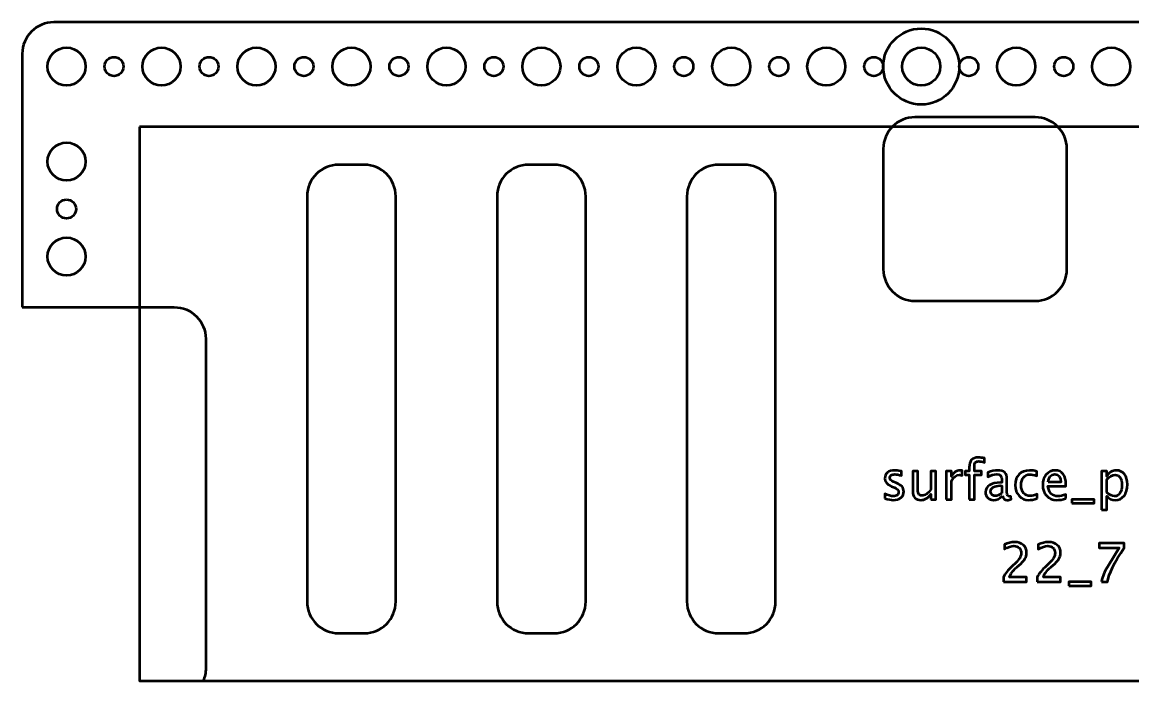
# Model space of a CAD drawing. Header units: centimetres. Extents: x -69 to 69, y -115 to 104.
# Drawn here: x 35.05 to 52.59, y 55.3 to 65.7 of the extents above; entities that cross this region are included whole.
import ezdxf

# ---------------------------------------------------------------- set-up
doc = ezdxf.new("R2010")
doc.units = ezdxf.units.CM
doc.header["$MEASUREMENT"] = 0
doc.layers.add('Layer 1', color=7, linetype='Continuous')

msp = doc.modelspace()

# ---------------------------------------------------------------- linework, layer by layer
at = {"layer": 'Layer 1', "color": 4, "lineweight": 53}
msp.add_ellipse((49.25001, 64.99999), major_axis=(0, 0.60001), ratio=1, dxfattribs=at)
at = {"layer": 'Layer 1', "lineweight": 53}
for centre, major_axis in [((35.75001, 64.99999), (0, 0.30001)), ((37.25001, 64.99999), (0, 0.30001)), ((38.75001, 64.99999), (0, 0.30001)), ((40.25001, 64.99999), (0, 0.30001)), ((41.75001, 64.99999), (0, 0.30001)), ((43.25001, 64.99999), (0, 0.30001)), ((44.75001, 64.99999), (0, 0.30001)), ((46.25001, 64.99999), (0, 0.30001)), ((47.75001, 64.99999), (0, 0.30001)), ((49.25001, 64.99999), (0, 0.30001)), ((50.75001, 64.99999), (0, 0.30001)), ((52.25001, 64.99999), (0, 0.30001)), ((36.5, 65), (0, 0.15)), ((38, 65), (0, 0.15)), ((39.5, 65), (0, 0.15)), ((41, 65), (0, 0.15)), ((42.5, 65), (0, 0.15)), ((44, 65), (0, 0.15)), ((45.5, 65), (0, 0.15)), ((47, 65), (0, 0.15)), ((48.5, 65), (0, 0.15)), ((50, 65), (0, 0.15)), ((51.5, 65), (0, 0.15)), ((35.75001, 63.49999), (0, 0.30001)), ((35.75, 62.75), (0, 0.15)), ((35.75001, 61.99999), (0, 0.30001))]:
    msp.add_ellipse(centre, major_axis=major_axis, ratio=1, dxfattribs=at)
for points, knots in [([(35.05, 61.2), (35.05, 61.2), (35.05, 65.2), (35.05, 65.2), (35.05, 65.2), (35.05, 65.47614), (35.27386, 65.7), (35.55, 65.7), (35.55, 65.7), (35.55, 65.7), (67.45, 65.7), (67.45, 65.7), (67.45, 65.7), (67.72614, 65.7), (67.95, 65.47614), (67.95, 65.2), (67.95, 65.2), (67.95, 65.2), (67.95, 64.2), (67.95, 64.2), (67.95, 64.2), (67.95, 64.2), (65.55, 64.2), (65.55, 64.2), (65.55, 64.2), (65.27386, 64.2), (65.05, 63.97614), (65.05, 63.7), (65.05, 63.7), (65.05, 63.7), (65.05, 61.8), (65.05, 61.8), (65.05, 61.8), (65.05, 61.52386), (65.27386, 61.3), (65.55, 61.3), (65.55, 61.3), (65.55, 61.3), (67.95, 61.3), (67.95, 61.3), (67.95, 61.3), (67.95, 61.3), (67.95, 55.8), (67.95, 55.8), (67.95, 55.8), (67.95, 55.52386), (67.72614, 55.3), (67.45, 55.3), (67.45, 55.3), (67.45, 55.3), (37.90836, 55.3), (37.90836, 55.3), (37.90836, 55.3), (37.93512, 55.36125), (37.95, 55.42888), (37.95, 55.5), (37.95, 55.5), (37.95, 55.5), (37.95, 60.7), (37.95, 60.7), (37.95, 60.7), (37.95, 60.97614), (37.72614, 61.2), (37.45, 61.2), (37.45, 61.2), (37.45, 61.2), (35.05, 61.2), (35.05, 61.2)], [0, 0, 0, 0, 0.05555556, 0.05555556, 0.05555556, 0.05555556, 0.11111111, 0.11111111, 0.11111111, 0.11111111, 0.16666667, 0.16666667, 0.16666667, 0.16666667, 0.22222222, 0.22222222, 0.22222222, 0.22222222, 0.27777778, 0.27777778, 0.27777778, 0.27777778, 0.33333333, 0.33333333, 0.33333333, 0.33333333, 0.38888889, 0.38888889, 0.38888889, 0.38888889, 0.44444444, 0.44444444, 0.44444444, 0.44444444, 0.5, 0.5, 0.5, 0.5, 0.55555556, 0.55555556, 0.55555556, 0.55555556, 0.61111111, 0.61111111, 0.61111111, 0.61111111, 0.66666667, 0.66666667, 0.66666667, 0.66666667, 0.72222222, 0.72222222, 0.72222222, 0.72222222, 0.77777778, 0.77777778, 0.77777778, 0.77777778, 0.83333333, 0.83333333, 0.83333333, 0.83333333, 0.88888889, 0.88888889, 0.88888889, 0.88888889, 1, 1, 1, 1]), ([(48.65, 61.8), (48.65, 61.8), (48.65, 63.7), (48.65, 63.7), (48.65, 63.7), (48.65, 63.97614), (48.87386, 64.2), (49.15, 64.2), (49.15, 64.2), (49.15, 64.2), (51.05, 64.2), (51.05, 64.2), (51.05, 64.2), (51.32614, 64.2), (51.55, 63.97614), (51.55, 63.7), (51.55, 63.7), (51.55, 63.7), (51.55, 61.8), (51.55, 61.8), (51.55, 61.8), (51.55, 61.52386), (51.32614, 61.3), (51.05, 61.3), (51.05, 61.3), (51.05, 61.3), (49.15, 61.3), (49.15, 61.3), (49.15, 61.3), (48.87386, 61.3), (48.65, 61.52386), (48.65, 61.8)], [0, 0, 0, 0, 0.11111111, 0.11111111, 0.11111111, 0.11111111, 0.22222222, 0.22222222, 0.22222222, 0.22222222, 0.33333333, 0.33333333, 0.33333333, 0.33333333, 0.44444444, 0.44444444, 0.44444444, 0.44444444, 0.55555556, 0.55555556, 0.55555556, 0.55555556, 0.66666667, 0.66666667, 0.66666667, 0.66666667, 0.77777778, 0.77777778, 0.77777778, 0.77777778, 1, 1, 1, 1]), ([(39.55, 56.55), (39.55, 56.55), (39.55, 62.95), (39.55, 62.95), (39.55, 62.95), (39.55, 63.22614), (39.77386, 63.45), (40.05, 63.45), (40.05, 63.45), (40.05, 63.45), (40.45, 63.45), (40.45, 63.45), (40.45, 63.45), (40.72614, 63.45), (40.95, 63.22614), (40.95, 62.95), (40.95, 62.95), (40.95, 62.95), (40.95, 56.55), (40.95, 56.55), (40.95, 56.55), (40.95, 56.27386), (40.72614, 56.05), (40.45, 56.05), (40.45, 56.05), (40.45, 56.05), (40.05, 56.05), (40.05, 56.05), (40.05, 56.05), (39.77386, 56.05), (39.55, 56.27386), (39.55, 56.55)], [0, 0, 0, 0, 0.11111111, 0.11111111, 0.11111111, 0.11111111, 0.22222222, 0.22222222, 0.22222222, 0.22222222, 0.33333333, 0.33333333, 0.33333333, 0.33333333, 0.44444444, 0.44444444, 0.44444444, 0.44444444, 0.55555556, 0.55555556, 0.55555556, 0.55555556, 0.66666667, 0.66666667, 0.66666667, 0.66666667, 0.77777778, 0.77777778, 0.77777778, 0.77777778, 1, 1, 1, 1]), ([(42.55, 56.55), (42.55, 56.55), (42.55, 62.95), (42.55, 62.95), (42.55, 62.95), (42.55, 63.22614), (42.77386, 63.45), (43.05, 63.45), (43.05, 63.45), (43.05, 63.45), (43.45, 63.45), (43.45, 63.45), (43.45, 63.45), (43.72614, 63.45), (43.95, 63.22614), (43.95, 62.95), (43.95, 62.95), (43.95, 62.95), (43.95, 56.55), (43.95, 56.55), (43.95, 56.55), (43.95, 56.27386), (43.72614, 56.05), (43.45, 56.05), (43.45, 56.05), (43.45, 56.05), (43.05, 56.05), (43.05, 56.05), (43.05, 56.05), (42.77386, 56.05), (42.55, 56.27386), (42.55, 56.55)], [0, 0, 0, 0, 0.11111111, 0.11111111, 0.11111111, 0.11111111, 0.22222222, 0.22222222, 0.22222222, 0.22222222, 0.33333333, 0.33333333, 0.33333333, 0.33333333, 0.44444444, 0.44444444, 0.44444444, 0.44444444, 0.55555556, 0.55555556, 0.55555556, 0.55555556, 0.66666667, 0.66666667, 0.66666667, 0.66666667, 0.77777778, 0.77777778, 0.77777778, 0.77777778, 1, 1, 1, 1]), ([(45.55, 56.55), (45.55, 56.55), (45.55, 62.95), (45.55, 62.95), (45.55, 62.95), (45.55, 63.22614), (45.77386, 63.45), (46.05, 63.45), (46.05, 63.45), (46.05, 63.45), (46.45, 63.45), (46.45, 63.45), (46.45, 63.45), (46.72614, 63.45), (46.95, 63.22614), (46.95, 62.95), (46.95, 62.95), (46.95, 62.95), (46.95, 56.55), (46.95, 56.55), (46.95, 56.55), (46.95, 56.27386), (46.72614, 56.05), (46.45, 56.05), (46.45, 56.05), (46.45, 56.05), (46.05, 56.05), (46.05, 56.05), (46.05, 56.05), (45.77386, 56.05), (45.55, 56.27386), (45.55, 56.55)], [0, 0, 0, 0, 0.11111111, 0.11111111, 0.11111111, 0.11111111, 0.22222222, 0.22222222, 0.22222222, 0.22222222, 0.33333333, 0.33333333, 0.33333333, 0.33333333, 0.44444444, 0.44444444, 0.44444444, 0.44444444, 0.55555556, 0.55555556, 0.55555556, 0.55555556, 0.66666667, 0.66666667, 0.66666667, 0.66666667, 0.77777778, 0.77777778, 0.77777778, 0.77777778, 1, 1, 1, 1])]:
    msp.add_open_spline(points, degree=3, knots=knots, dxfattribs=at)
at = {"layer": 'Layer 1', "color": 5, "lineweight": 53}
for points, knots in [([(36.9, 64.05), (36.9, 64.05), (66.1, 64.05), (66.1, 64.05), (66.1, 64.05), (66.1, 64.05), (66.1, 55.3), (66.1, 55.3), (66.1, 55.3), (66.1, 55.3), (36.9, 55.3), (36.9, 55.3), (36.9, 55.3), (36.9, 55.3), (36.9, 64.05), (36.9, 64.05)], [0, 0, 0, 0, 0.2, 0.2, 0.2, 0.2, 0.4, 0.4, 0.4, 0.4, 0.6, 0.6, 0.6, 0.6, 1, 1, 1, 1]), ([(50.00745, 58.16378), (50.00745, 58.16378), (50.00745, 58.55155), (50.00745, 58.55155), (50.00745, 58.55155), (50.00745, 58.55155), (49.94381, 58.55155), (49.94381, 58.55155), (49.94381, 58.55155), (49.94381, 58.55155), (49.94381, 58.61252), (49.94381, 58.61252), (49.94381, 58.61252), (49.94381, 58.61252), (50.00745, 58.61252), (50.00745, 58.61252), (50.00745, 58.61252), (50.00745, 58.61252), (50.00745, 58.66628), (50.00745, 58.66628), (50.00745, 58.66628), (50.00745, 58.77324), (50.05628, 58.82672), (50.15392, 58.82672), (50.15392, 58.82672), (50.1813, 58.82672), (50.21234, 58.82221), (50.24706, 58.81318), (50.24706, 58.81318), (50.24706, 58.81318), (50.24706, 58.74798), (50.24706, 58.74798), (50.24706, 58.74798), (50.21023, 58.75984), (50.18074, 58.76576), (50.15858, 58.76576), (50.15858, 58.76576), (50.13163, 58.76576), (50.11328, 58.75941), (50.10355, 58.74657), (50.10355, 58.74657), (50.09367, 58.73373), (50.08873, 58.70988), (50.08873, 58.67503), (50.08873, 58.67503), (50.08873, 58.67503), (50.08873, 58.61252), (50.08873, 58.61252), (50.08873, 58.61252), (50.08873, 58.61252), (50.20148, 58.61252), (50.20148, 58.61252), (50.20148, 58.61252), (50.20148, 58.61252), (50.20148, 58.55155), (50.20148, 58.55155), (50.20148, 58.55155), (50.20148, 58.55155), (50.08873, 58.55155), (50.08873, 58.55155), (50.08873, 58.55155), (50.08873, 58.55155), (50.08873, 58.16378), (50.08873, 58.16378), (50.08873, 58.16378), (50.08873, 58.16378), (50.00745, 58.16378), (50.00745, 58.16378)], [0, 0, 0, 0, 0.05555556, 0.05555556, 0.05555556, 0.05555556, 0.11111111, 0.11111111, 0.11111111, 0.11111111, 0.16666667, 0.16666667, 0.16666667, 0.16666667, 0.22222222, 0.22222222, 0.22222222, 0.22222222, 0.27777778, 0.27777778, 0.27777778, 0.27777778, 0.33333333, 0.33333333, 0.33333333, 0.33333333, 0.38888889, 0.38888889, 0.38888889, 0.38888889, 0.44444444, 0.44444444, 0.44444444, 0.44444444, 0.5, 0.5, 0.5, 0.5, 0.55555556, 0.55555556, 0.55555556, 0.55555556, 0.61111111, 0.61111111, 0.61111111, 0.61111111, 0.66666667, 0.66666667, 0.66666667, 0.66666667, 0.72222222, 0.72222222, 0.72222222, 0.72222222, 0.77777778, 0.77777778, 0.77777778, 0.77777778, 0.83333333, 0.83333333, 0.83333333, 0.83333333, 0.88888889, 0.88888889, 0.88888889, 0.88888889, 1, 1, 1, 1]), ([(48.67253, 58.17987), (48.67253, 58.17987), (48.67253, 58.25437), (48.67253, 58.25437), (48.67253, 58.25437), (48.72573, 58.22784), (48.77188, 58.21458), (48.81125, 58.21458), (48.81125, 58.21458), (48.83467, 58.21458), (48.85414, 58.22093), (48.86953, 58.23363), (48.86953, 58.23363), (48.88491, 58.24619), (48.89267, 58.26199), (48.89267, 58.28104), (48.89267, 58.28104), (48.89267, 58.30884), (48.87108, 58.33184), (48.8279, 58.35005), (48.8279, 58.35005), (48.8279, 58.35005), (48.78034, 58.37023), (48.78034, 58.37023), (48.78034, 58.37023), (48.71021, 58.3993), (48.67507, 58.44135), (48.67507, 58.49596), (48.67507, 58.49596), (48.67507, 58.53504), (48.6889, 58.56581), (48.71656, 58.58824), (48.71656, 58.58824), (48.74422, 58.61068), (48.78218, 58.62183), (48.8303, 58.62183), (48.8303, 58.62183), (48.85527, 58.62183), (48.88632, 58.61844), (48.92315, 58.61153), (48.92315, 58.61153), (48.92315, 58.61153), (48.94008, 58.60828), (48.94008, 58.60828), (48.94008, 58.60828), (48.94008, 58.60828), (48.94008, 58.54055), (48.94008, 58.54055), (48.94008, 58.54055), (48.89478, 58.55409), (48.85866, 58.56087), (48.83171, 58.56087), (48.83171, 58.56087), (48.808, 58.56087), (48.78923, 58.55565), (48.77498, 58.54535), (48.77498, 58.54535), (48.76087, 58.53504), (48.75381, 58.52122), (48.75381, 58.50386), (48.75381, 58.50386), (48.75381, 58.47945), (48.77357, 58.4587), (48.81322, 58.44191), (48.81322, 58.44191), (48.81322, 58.44191), (48.85231, 58.4254), (48.85231, 58.4254), (48.85231, 58.4254), (48.89662, 58.40677), (48.92795, 58.38702), (48.94629, 58.36628), (48.94629, 58.36628), (48.96478, 58.34553), (48.97395, 58.31957), (48.97395, 58.28852), (48.97395, 58.28852), (48.97395, 58.24915), (48.95843, 58.21684), (48.92724, 58.19158), (48.92724, 58.19158), (48.8962, 58.16632), (48.8564, 58.15362), (48.808, 58.15362), (48.808, 58.15362), (48.77075, 58.15362), (48.72573, 58.16237), (48.67253, 58.17987)], [0, 0, 0, 0, 0.04347826, 0.04347826, 0.04347826, 0.04347826, 0.08695652, 0.08695652, 0.08695652, 0.08695652, 0.13043478, 0.13043478, 0.13043478, 0.13043478, 0.17391304, 0.17391304, 0.17391304, 0.17391304, 0.2173913, 0.2173913, 0.2173913, 0.2173913, 0.26086957, 0.26086957, 0.26086957, 0.26086957, 0.30434783, 0.30434783, 0.30434783, 0.30434783, 0.34782609, 0.34782609, 0.34782609, 0.34782609, 0.39130435, 0.39130435, 0.39130435, 0.39130435, 0.43478261, 0.43478261, 0.43478261, 0.43478261, 0.47826087, 0.47826087, 0.47826087, 0.47826087, 0.52173913, 0.52173913, 0.52173913, 0.52173913, 0.56521739, 0.56521739, 0.56521739, 0.56521739, 0.60869565, 0.60869565, 0.60869565, 0.60869565, 0.65217391, 0.65217391, 0.65217391, 0.65217391, 0.69565217, 0.69565217, 0.69565217, 0.69565217, 0.73913043, 0.73913043, 0.73913043, 0.73913043, 0.7826087, 0.7826087, 0.7826087, 0.7826087, 0.82608696, 0.82608696, 0.82608696, 0.82608696, 0.86956522, 0.86956522, 0.86956522, 0.86956522, 0.91304348, 0.91304348, 0.91304348, 0.91304348, 1, 1, 1, 1]), ([(49.40137, 58.16378), (49.40137, 58.16378), (49.40137, 58.24816), (49.40137, 58.24816), (49.40137, 58.24816), (49.35805, 58.18509), (49.30542, 58.15362), (49.24361, 58.15362), (49.24361, 58.15362), (49.20438, 58.15362), (49.1732, 58.1659), (49.15005, 58.19059), (49.15005, 58.19059), (49.12677, 58.21529), (49.1152, 58.24845), (49.1152, 58.29036), (49.1152, 58.29036), (49.1152, 58.29036), (49.1152, 58.61252), (49.1152, 58.61252), (49.1152, 58.61252), (49.1152, 58.61252), (49.19648, 58.61252), (49.19648, 58.61252), (49.19648, 58.61252), (49.19648, 58.61252), (49.19648, 58.31689), (49.19648, 58.31689), (49.19648, 58.31689), (49.19648, 58.28316), (49.20142, 58.25931), (49.21116, 58.2452), (49.21116, 58.2452), (49.22103, 58.23095), (49.2374, 58.22389), (49.2604, 58.22389), (49.2604, 58.22389), (49.31008, 58.22389), (49.35721, 58.25649), (49.40137, 58.32183), (49.40137, 58.32183), (49.40137, 58.32183), (49.40137, 58.61252), (49.40137, 58.61252), (49.40137, 58.61252), (49.40137, 58.61252), (49.48266, 58.61252), (49.48266, 58.61252), (49.48266, 58.61252), (49.48266, 58.61252), (49.48266, 58.16378), (49.48266, 58.16378), (49.48266, 58.16378), (49.48266, 58.16378), (49.40137, 58.16378), (49.40137, 58.16378)], [0, 0, 0, 0, 0.06666667, 0.06666667, 0.06666667, 0.06666667, 0.13333333, 0.13333333, 0.13333333, 0.13333333, 0.2, 0.2, 0.2, 0.2, 0.26666667, 0.26666667, 0.26666667, 0.26666667, 0.33333333, 0.33333333, 0.33333333, 0.33333333, 0.4, 0.4, 0.4, 0.4, 0.46666667, 0.46666667, 0.46666667, 0.46666667, 0.53333333, 0.53333333, 0.53333333, 0.53333333, 0.6, 0.6, 0.6, 0.6, 0.66666667, 0.66666667, 0.66666667, 0.66666667, 0.73333333, 0.73333333, 0.73333333, 0.73333333, 0.8, 0.8, 0.8, 0.8, 0.86666667, 0.86666667, 0.86666667, 0.86666667, 1, 1, 1, 1]), ([(49.64578, 58.16378), (49.64578, 58.16378), (49.64578, 58.61252), (49.64578, 58.61252), (49.64578, 58.61252), (49.64578, 58.61252), (49.72706, 58.61252), (49.72706, 58.61252), (49.72706, 58.61252), (49.72706, 58.61252), (49.72706, 58.52771), (49.72706, 58.52771), (49.72706, 58.52771), (49.75938, 58.5905), (49.80622, 58.62183), (49.86775, 58.62183), (49.86775, 58.62183), (49.87607, 58.62183), (49.88482, 58.62112), (49.89385, 58.61971), (49.89385, 58.61971), (49.89385, 58.61971), (49.89385, 58.54365), (49.89385, 58.54365), (49.89385, 58.54365), (49.87974, 58.54831), (49.86733, 58.55071), (49.8566, 58.55071), (49.8566, 58.55071), (49.80495, 58.55071), (49.76177, 58.52023), (49.72706, 58.45913), (49.72706, 58.45913), (49.72706, 58.45913), (49.72706, 58.16378), (49.72706, 58.16378), (49.72706, 58.16378), (49.72706, 58.16378), (49.64578, 58.16378), (49.64578, 58.16378)], [0, 0, 0, 0, 0.09090909, 0.09090909, 0.09090909, 0.09090909, 0.18181818, 0.18181818, 0.18181818, 0.18181818, 0.27272727, 0.27272727, 0.27272727, 0.27272727, 0.36363636, 0.36363636, 0.36363636, 0.36363636, 0.45454545, 0.45454545, 0.45454545, 0.45454545, 0.54545455, 0.54545455, 0.54545455, 0.54545455, 0.63636364, 0.63636364, 0.63636364, 0.63636364, 0.72727273, 0.72727273, 0.72727273, 0.72727273, 0.81818182, 0.81818182, 0.81818182, 0.81818182, 1, 1, 1, 1]), ([(50.53478, 58.22093), (50.48596, 58.17606), (50.43897, 58.15362), (50.39381, 58.15362), (50.39381, 58.15362), (50.3567, 58.15362), (50.3258, 58.16519), (50.30138, 58.18847), (50.30138, 58.18847), (50.27683, 58.21176), (50.26455, 58.24111), (50.26455, 58.27653), (50.26455, 58.27653), (50.26455, 58.32549), (50.28516, 58.36317), (50.32636, 58.38942), (50.32636, 58.38942), (50.36757, 58.41566), (50.42669, 58.42879), (50.50374, 58.42879), (50.50374, 58.42879), (50.50374, 58.42879), (50.52279, 58.42879), (50.52279, 58.42879), (50.52279, 58.42879), (50.52279, 58.42879), (50.52279, 58.48283), (50.52279, 58.48283), (50.52279, 58.48283), (50.52279, 58.5349), (50.49569, 58.56087), (50.44137, 58.56087), (50.44137, 58.56087), (50.39932, 58.56087), (50.35331, 58.5476), (50.3035, 58.52107), (50.3035, 58.52107), (50.3035, 58.52107), (50.3035, 58.58796), (50.3035, 58.58796), (50.3035, 58.58796), (50.35825, 58.61054), (50.4099, 58.62183), (50.4583, 58.62183), (50.4583, 58.62183), (50.50811, 58.62183), (50.54494, 58.61054), (50.56851, 58.58782), (50.56851, 58.58782), (50.59221, 58.5651), (50.60407, 58.53011), (50.60407, 58.48283), (50.60407, 58.48283), (50.60407, 58.48283), (50.60407, 58.28006), (50.60407, 58.28006), (50.60407, 58.28006), (50.60407, 58.23363), (50.61832, 58.21035), (50.64697, 58.21035), (50.64697, 58.21035), (50.65049, 58.21035), (50.65572, 58.21091), (50.66263, 58.21204), (50.66263, 58.21204), (50.66263, 58.21204), (50.66842, 58.16688), (50.66842, 58.16688), (50.66842, 58.16688), (50.64993, 58.15799), (50.62961, 58.15362), (50.60731, 58.15362), (50.60731, 58.15362), (50.56935, 58.15362), (50.54522, 58.17606), (50.53478, 58.22093)], [0, 0, 0, 0, 0.05, 0.05, 0.05, 0.05, 0.1, 0.1, 0.1, 0.1, 0.15, 0.15, 0.15, 0.15, 0.2, 0.2, 0.2, 0.2, 0.25, 0.25, 0.25, 0.25, 0.3, 0.3, 0.3, 0.3, 0.35, 0.35, 0.35, 0.35, 0.4, 0.4, 0.4, 0.4, 0.45, 0.45, 0.45, 0.45, 0.5, 0.5, 0.5, 0.5, 0.55, 0.55, 0.55, 0.55, 0.6, 0.6, 0.6, 0.6, 0.65, 0.65, 0.65, 0.65, 0.7, 0.7, 0.7, 0.7, 0.75, 0.75, 0.75, 0.75, 0.8, 0.8, 0.8, 0.8, 0.85, 0.85, 0.85, 0.85, 0.9, 0.9, 0.9, 0.9, 1, 1, 1, 1]), ([(51.08257, 58.17733), (51.02994, 58.16152), (50.9845, 58.15362), (50.94626, 58.15362), (50.94626, 58.15362), (50.88558, 58.15362), (50.83535, 58.17606), (50.79541, 58.22079), (50.79541, 58.22079), (50.75548, 58.26566), (50.73544, 58.32225), (50.73544, 58.39041), (50.73544, 58.39041), (50.73544, 58.46322), (50.7552, 58.52009), (50.79471, 58.56073), (50.79471, 58.56073), (50.83422, 58.60151), (50.88939, 58.62183), (50.96023, 58.62183), (50.96023, 58.62183), (50.99509, 58.62183), (51.03431, 58.61703), (51.07749, 58.60744), (51.07749, 58.60744), (51.07749, 58.60744), (51.07749, 58.53885), (51.07749, 58.53885), (51.07749, 58.53885), (51.03163, 58.5524), (50.99424, 58.55917), (50.96545, 58.55917), (50.96545, 58.55917), (50.92368, 58.55917), (50.89024, 58.54351), (50.86526, 58.51233), (50.86526, 58.51233), (50.84029, 58.48114), (50.82773, 58.43951), (50.82773, 58.38758), (50.82773, 58.38758), (50.82773, 58.33721), (50.84071, 58.29657), (50.86653, 58.26538), (50.86653, 58.26538), (50.89236, 58.23434), (50.92608, 58.21881), (50.96799, 58.21881), (50.96799, 58.21881), (51.0051, 58.21881), (51.0432, 58.22841), (51.08257, 58.2476), (51.08257, 58.2476), (51.08257, 58.2476), (51.08257, 58.17733), (51.08257, 58.17733)], [0, 0, 0, 0, 0.06666667, 0.06666667, 0.06666667, 0.06666667, 0.13333333, 0.13333333, 0.13333333, 0.13333333, 0.2, 0.2, 0.2, 0.2, 0.26666667, 0.26666667, 0.26666667, 0.26666667, 0.33333333, 0.33333333, 0.33333333, 0.33333333, 0.4, 0.4, 0.4, 0.4, 0.46666667, 0.46666667, 0.46666667, 0.46666667, 0.53333333, 0.53333333, 0.53333333, 0.53333333, 0.6, 0.6, 0.6, 0.6, 0.66666667, 0.66666667, 0.66666667, 0.66666667, 0.73333333, 0.73333333, 0.73333333, 0.73333333, 0.8, 0.8, 0.8, 0.8, 0.86666667, 0.86666667, 0.86666667, 0.86666667, 1, 1, 1, 1]), ([(51.53399, 58.17817), (51.47938, 58.1618), (51.43268, 58.15362), (51.39373, 58.15362), (51.39373, 58.15362), (51.32727, 58.15362), (51.27322, 58.17563), (51.23159, 58.21952), (51.23159, 58.21952), (51.18996, 58.2634), (51.16908, 58.32027), (51.16908, 58.39026), (51.16908, 58.39026), (51.16908, 58.45814), (51.18742, 58.51388), (51.22425, 58.55748), (51.22425, 58.55748), (51.26108, 58.60094), (51.30822, 58.62268), (51.36565, 58.62268), (51.36565, 58.62268), (51.41998, 58.62268), (51.46203, 58.60334), (51.49166, 58.56468), (51.49166, 58.56468), (51.52129, 58.52601), (51.53611, 58.47126), (51.53611, 58.40028), (51.53611, 58.40028), (51.53611, 58.40028), (51.53569, 58.37545), (51.53569, 58.37545), (51.53569, 58.37545), (51.53569, 58.37545), (51.25205, 58.37545), (51.25205, 58.37545), (51.25205, 58.37545), (51.26391, 58.2682), (51.31626, 58.21458), (51.40897, 58.21458), (51.40897, 58.21458), (51.44298, 58.21458), (51.48461, 58.22418), (51.53399, 58.24337), (51.53399, 58.24337), (51.53399, 58.24337), (51.53399, 58.17817), (51.53399, 58.17817)], [0, 0, 0, 0, 0.07692308, 0.07692308, 0.07692308, 0.07692308, 0.15384615, 0.15384615, 0.15384615, 0.15384615, 0.23076923, 0.23076923, 0.23076923, 0.23076923, 0.30769231, 0.30769231, 0.30769231, 0.30769231, 0.38461538, 0.38461538, 0.38461538, 0.38461538, 0.46153846, 0.46153846, 0.46153846, 0.46153846, 0.53846154, 0.53846154, 0.53846154, 0.53846154, 0.61538462, 0.61538462, 0.61538462, 0.61538462, 0.69230769, 0.69230769, 0.69230769, 0.69230769, 0.76923077, 0.76923077, 0.76923077, 0.76923077, 0.84615385, 0.84615385, 0.84615385, 0.84615385, 1, 1, 1, 1]), ([(52.09972, 58.00037), (52.09972, 58.00037), (52.09972, 58.61252), (52.09972, 58.61252), (52.09972, 58.61252), (52.09972, 58.61252), (52.181, 58.61252), (52.181, 58.61252), (52.181, 58.61252), (52.181, 58.61252), (52.181, 58.52771), (52.181, 58.52771), (52.181, 58.52771), (52.2143, 58.5905), (52.2644, 58.62183), (52.33114, 58.62183), (52.33114, 58.62183), (52.38519, 58.62183), (52.42766, 58.60221), (52.45871, 58.56284), (52.45871, 58.56284), (52.48975, 58.52347), (52.50528, 58.46971), (52.50528, 58.40155), (52.50528, 58.40155), (52.50528, 58.32733), (52.48764, 58.26736), (52.4525, 58.22192), (52.4525, 58.22192), (52.41736, 58.17634), (52.37108, 58.15362), (52.31379, 58.15362), (52.31379, 58.15362), (52.26059, 58.15362), (52.21628, 58.17394), (52.181, 58.21472), (52.181, 58.21472), (52.181, 58.21472), (52.181, 58.00037), (52.181, 58.00037), (52.181, 58.00037), (52.181, 58.00037), (52.09972, 58.00037), (52.09972, 58.00037)], [0, 0, 0, 0, 0.08333333, 0.08333333, 0.08333333, 0.08333333, 0.16666667, 0.16666667, 0.16666667, 0.16666667, 0.25, 0.25, 0.25, 0.25, 0.33333333, 0.33333333, 0.33333333, 0.33333333, 0.41666667, 0.41666667, 0.41666667, 0.41666667, 0.5, 0.5, 0.5, 0.5, 0.58333333, 0.58333333, 0.58333333, 0.58333333, 0.66666667, 0.66666667, 0.66666667, 0.66666667, 0.75, 0.75, 0.75, 0.75, 0.83333333, 0.83333333, 0.83333333, 0.83333333, 1, 1, 1, 1]), ([(51.25629, 58.43641), (51.25629, 58.43641), (51.45441, 58.43641), (51.45441, 58.43641), (51.45441, 58.43641), (51.45441, 58.51995), (51.42322, 58.56171), (51.36099, 58.56171), (51.36099, 58.56171), (51.29834, 58.56171), (51.26348, 58.51995), (51.25629, 58.43641)], [0, 0, 0, 0, 0.25, 0.25, 0.25, 0.25, 0.5, 0.5, 0.5, 0.5, 1, 1, 1, 1]), ([(52.181, 58.27074), (52.22291, 58.23335), (52.26285, 58.21458), (52.3008, 58.21458), (52.3008, 58.21458), (52.3382, 58.21458), (52.36713, 58.23024), (52.38745, 58.26143), (52.38745, 58.26143), (52.40791, 58.29261), (52.41807, 58.3365), (52.41807, 58.39323), (52.41807, 58.39323), (52.41807, 58.49821), (52.38335, 58.55071), (52.31393, 58.55071), (52.31393, 58.55071), (52.26849, 58.55071), (52.22418, 58.52615), (52.181, 58.47691), (52.181, 58.47691), (52.181, 58.47691), (52.181, 58.27074), (52.181, 58.27074)], [0, 0, 0, 0, 0.14285714, 0.14285714, 0.14285714, 0.14285714, 0.28571429, 0.28571429, 0.28571429, 0.28571429, 0.42857143, 0.42857143, 0.42857143, 0.42857143, 0.57142857, 0.57142857, 0.57142857, 0.57142857, 0.71428571, 0.71428571, 0.71428571, 0.71428571, 1, 1, 1, 1]), ([(50.52279, 58.26524), (50.52279, 58.26524), (50.52279, 58.38053), (50.52279, 58.38053), (50.52279, 58.38053), (50.52279, 58.38053), (50.49668, 58.38137), (50.49668, 58.38137), (50.49668, 58.38137), (50.45153, 58.38137), (50.41512, 58.37305), (50.38732, 58.3564), (50.38732, 58.3564), (50.35966, 58.33961), (50.34583, 58.31745), (50.34583, 58.28979), (50.34583, 58.28979), (50.34583, 58.27046), (50.35275, 58.25409), (50.36644, 58.24069), (50.36644, 58.24069), (50.38027, 58.22728), (50.39706, 58.22051), (50.41695, 58.22051), (50.41695, 58.22051), (50.45082, 58.22051), (50.4861, 58.23546), (50.52279, 58.26524)], [0, 0, 0, 0, 0.125, 0.125, 0.125, 0.125, 0.25, 0.25, 0.25, 0.25, 0.375, 0.375, 0.375, 0.375, 0.5, 0.5, 0.5, 0.5, 0.625, 0.625, 0.625, 0.625, 0.75, 0.75, 0.75, 0.75, 1, 1, 1, 1]), ([(51.63066, 58.10282), (51.63066, 58.10282), (51.63066, 58.16378), (51.63066, 58.16378), (51.63066, 58.16378), (51.63066, 58.16378), (51.98287, 58.16378), (51.98287, 58.16378), (51.98287, 58.16378), (51.98287, 58.16378), (51.98287, 58.10282), (51.98287, 58.10282), (51.98287, 58.10282), (51.98287, 58.10282), (51.63066, 58.10282), (51.63066, 58.10282)], [0, 0, 0, 0, 0.2, 0.2, 0.2, 0.2, 0.4, 0.4, 0.4, 0.4, 0.6, 0.6, 0.6, 0.6, 1, 1, 1, 1]), ([(50.54749, 56.86274), (50.54749, 56.86274), (50.54749, 56.93386), (50.54749, 56.93386), (50.54749, 56.93386), (50.5712, 56.98932), (50.61904, 57.04985), (50.69115, 57.11519), (50.69115, 57.11519), (50.69115, 57.11519), (50.73771, 57.15696), (50.73771, 57.15696), (50.73771, 57.15696), (50.79768, 57.21143), (50.82774, 57.26533), (50.82774, 57.31895), (50.82774, 57.31895), (50.82774, 57.35324), (50.81744, 57.38006), (50.79698, 57.39967), (50.79698, 57.39967), (50.77652, 57.41928), (50.74815, 57.42916), (50.71217, 57.42916), (50.71217, 57.42916), (50.67012, 57.42916), (50.62031, 57.41308), (50.56273, 57.3809), (50.56273, 57.3809), (50.56273, 57.3809), (50.56273, 57.45202), (50.56273, 57.45202), (50.56273, 57.45202), (50.61706, 57.47742), (50.67111, 57.49012), (50.72501, 57.49012), (50.72501, 57.49012), (50.7823, 57.49012), (50.82831, 57.47474), (50.86302, 57.44384), (50.86302, 57.44384), (50.89759, 57.41293), (50.91495, 57.37201), (50.91495, 57.32093), (50.91495, 57.32093), (50.91495, 57.28424), (50.9062, 57.25164), (50.8887, 57.22328), (50.8887, 57.22328), (50.87106, 57.19478), (50.83847, 57.16034), (50.79063, 57.1197), (50.79063, 57.1197), (50.79063, 57.1197), (50.75916, 57.09289), (50.75916, 57.09289), (50.75916, 57.09289), (50.69369, 57.03744), (50.65587, 56.98438), (50.64571, 56.93386), (50.64571, 56.93386), (50.64571, 56.93386), (50.91241, 56.93386), (50.91241, 56.93386), (50.91241, 56.93386), (50.91241, 56.93386), (50.91241, 56.86274), (50.91241, 56.86274), (50.91241, 56.86274), (50.91241, 56.86274), (50.54749, 56.86274), (50.54749, 56.86274)], [0, 0, 0, 0, 0.05263158, 0.05263158, 0.05263158, 0.05263158, 0.10526316, 0.10526316, 0.10526316, 0.10526316, 0.15789474, 0.15789474, 0.15789474, 0.15789474, 0.21052632, 0.21052632, 0.21052632, 0.21052632, 0.26315789, 0.26315789, 0.26315789, 0.26315789, 0.31578947, 0.31578947, 0.31578947, 0.31578947, 0.36842105, 0.36842105, 0.36842105, 0.36842105, 0.42105263, 0.42105263, 0.42105263, 0.42105263, 0.47368421, 0.47368421, 0.47368421, 0.47368421, 0.52631579, 0.52631579, 0.52631579, 0.52631579, 0.57894737, 0.57894737, 0.57894737, 0.57894737, 0.63157895, 0.63157895, 0.63157895, 0.63157895, 0.68421053, 0.68421053, 0.68421053, 0.68421053, 0.73684211, 0.73684211, 0.73684211, 0.73684211, 0.78947368, 0.78947368, 0.78947368, 0.78947368, 0.84210526, 0.84210526, 0.84210526, 0.84210526, 0.89473684, 0.89473684, 0.89473684, 0.89473684, 1, 1, 1, 1]), ([(51.08287, 56.86274), (51.08287, 56.86274), (51.08287, 56.93386), (51.08287, 56.93386), (51.08287, 56.93386), (51.10658, 56.98932), (51.15442, 57.04985), (51.22653, 57.11519), (51.22653, 57.11519), (51.22653, 57.11519), (51.27309, 57.15696), (51.27309, 57.15696), (51.27309, 57.15696), (51.33306, 57.21143), (51.36312, 57.26533), (51.36312, 57.31895), (51.36312, 57.31895), (51.36312, 57.35324), (51.35282, 57.38006), (51.33236, 57.39967), (51.33236, 57.39967), (51.3119, 57.41928), (51.28353, 57.42916), (51.24755, 57.42916), (51.24755, 57.42916), (51.2055, 57.42916), (51.15569, 57.41308), (51.09811, 57.3809), (51.09811, 57.3809), (51.09811, 57.3809), (51.09811, 57.45202), (51.09811, 57.45202), (51.09811, 57.45202), (51.15244, 57.47742), (51.20649, 57.49012), (51.26039, 57.49012), (51.26039, 57.49012), (51.31768, 57.49012), (51.36369, 57.47474), (51.3984, 57.44384), (51.3984, 57.44384), (51.43297, 57.41293), (51.45033, 57.37201), (51.45033, 57.32093), (51.45033, 57.32093), (51.45033, 57.28424), (51.44158, 57.25164), (51.42408, 57.22328), (51.42408, 57.22328), (51.40644, 57.19478), (51.37385, 57.16034), (51.32601, 57.1197), (51.32601, 57.1197), (51.32601, 57.1197), (51.29454, 57.09289), (51.29454, 57.09289), (51.29454, 57.09289), (51.22907, 57.03744), (51.19125, 56.98438), (51.18109, 56.93386), (51.18109, 56.93386), (51.18109, 56.93386), (51.44779, 56.93386), (51.44779, 56.93386), (51.44779, 56.93386), (51.44779, 56.93386), (51.44779, 56.86274), (51.44779, 56.86274), (51.44779, 56.86274), (51.44779, 56.86274), (51.08287, 56.86274), (51.08287, 56.86274)], [0, 0, 0, 0, 0.05263158, 0.05263158, 0.05263158, 0.05263158, 0.10526316, 0.10526316, 0.10526316, 0.10526316, 0.15789474, 0.15789474, 0.15789474, 0.15789474, 0.21052632, 0.21052632, 0.21052632, 0.21052632, 0.26315789, 0.26315789, 0.26315789, 0.26315789, 0.31578947, 0.31578947, 0.31578947, 0.31578947, 0.36842105, 0.36842105, 0.36842105, 0.36842105, 0.42105263, 0.42105263, 0.42105263, 0.42105263, 0.47368421, 0.47368421, 0.47368421, 0.47368421, 0.52631579, 0.52631579, 0.52631579, 0.52631579, 0.57894737, 0.57894737, 0.57894737, 0.57894737, 0.63157895, 0.63157895, 0.63157895, 0.63157895, 0.68421053, 0.68421053, 0.68421053, 0.68421053, 0.73684211, 0.73684211, 0.73684211, 0.73684211, 0.78947368, 0.78947368, 0.78947368, 0.78947368, 0.84210526, 0.84210526, 0.84210526, 0.84210526, 0.89473684, 0.89473684, 0.89473684, 0.89473684, 1, 1, 1, 1]), ([(52.09832, 56.86274), (52.10622, 56.91044), (52.11765, 56.95178), (52.13233, 56.98649), (52.13233, 56.98649), (52.147, 57.02121), (52.17311, 57.06905), (52.21036, 57.12972), (52.21036, 57.12972), (52.21036, 57.12972), (52.37687, 57.39868), (52.37687, 57.39868), (52.37687, 57.39868), (52.37687, 57.39868), (52.06276, 57.39868), (52.06276, 57.39868), (52.06276, 57.39868), (52.06276, 57.39868), (52.06276, 57.47488), (52.06276, 57.47488), (52.06276, 57.47488), (52.06276, 57.47488), (52.45562, 57.47488), (52.45562, 57.47488), (52.45562, 57.47488), (52.45562, 57.47488), (52.45562, 57.39868), (52.45562, 57.39868), (52.45562, 57.39868), (52.29884, 57.16726), (52.21107, 56.98861), (52.1923, 56.86274), (52.1923, 56.86274), (52.1923, 56.86274), (52.09832, 56.86274), (52.09832, 56.86274)], [0, 0, 0, 0, 0.1, 0.1, 0.1, 0.1, 0.2, 0.2, 0.2, 0.2, 0.3, 0.3, 0.3, 0.3, 0.4, 0.4, 0.4, 0.4, 0.5, 0.5, 0.5, 0.5, 0.6, 0.6, 0.6, 0.6, 0.7, 0.7, 0.7, 0.7, 0.8, 0.8, 0.8, 0.8, 1, 1, 1, 1]), ([(51.58354, 56.80178), (51.58354, 56.80178), (51.58354, 56.86274), (51.58354, 56.86274), (51.58354, 56.86274), (51.58354, 56.86274), (51.93575, 56.86274), (51.93575, 56.86274), (51.93575, 56.86274), (51.93575, 56.86274), (51.93575, 56.80178), (51.93575, 56.80178), (51.93575, 56.80178), (51.93575, 56.80178), (51.58354, 56.80178), (51.58354, 56.80178)], [0, 0, 0, 0, 0.2, 0.2, 0.2, 0.2, 0.4, 0.4, 0.4, 0.4, 0.6, 0.6, 0.6, 0.6, 1, 1, 1, 1])]:
    msp.add_open_spline(points, degree=3, knots=knots, dxfattribs=at)

doc.saveas('drawing.dxf')
